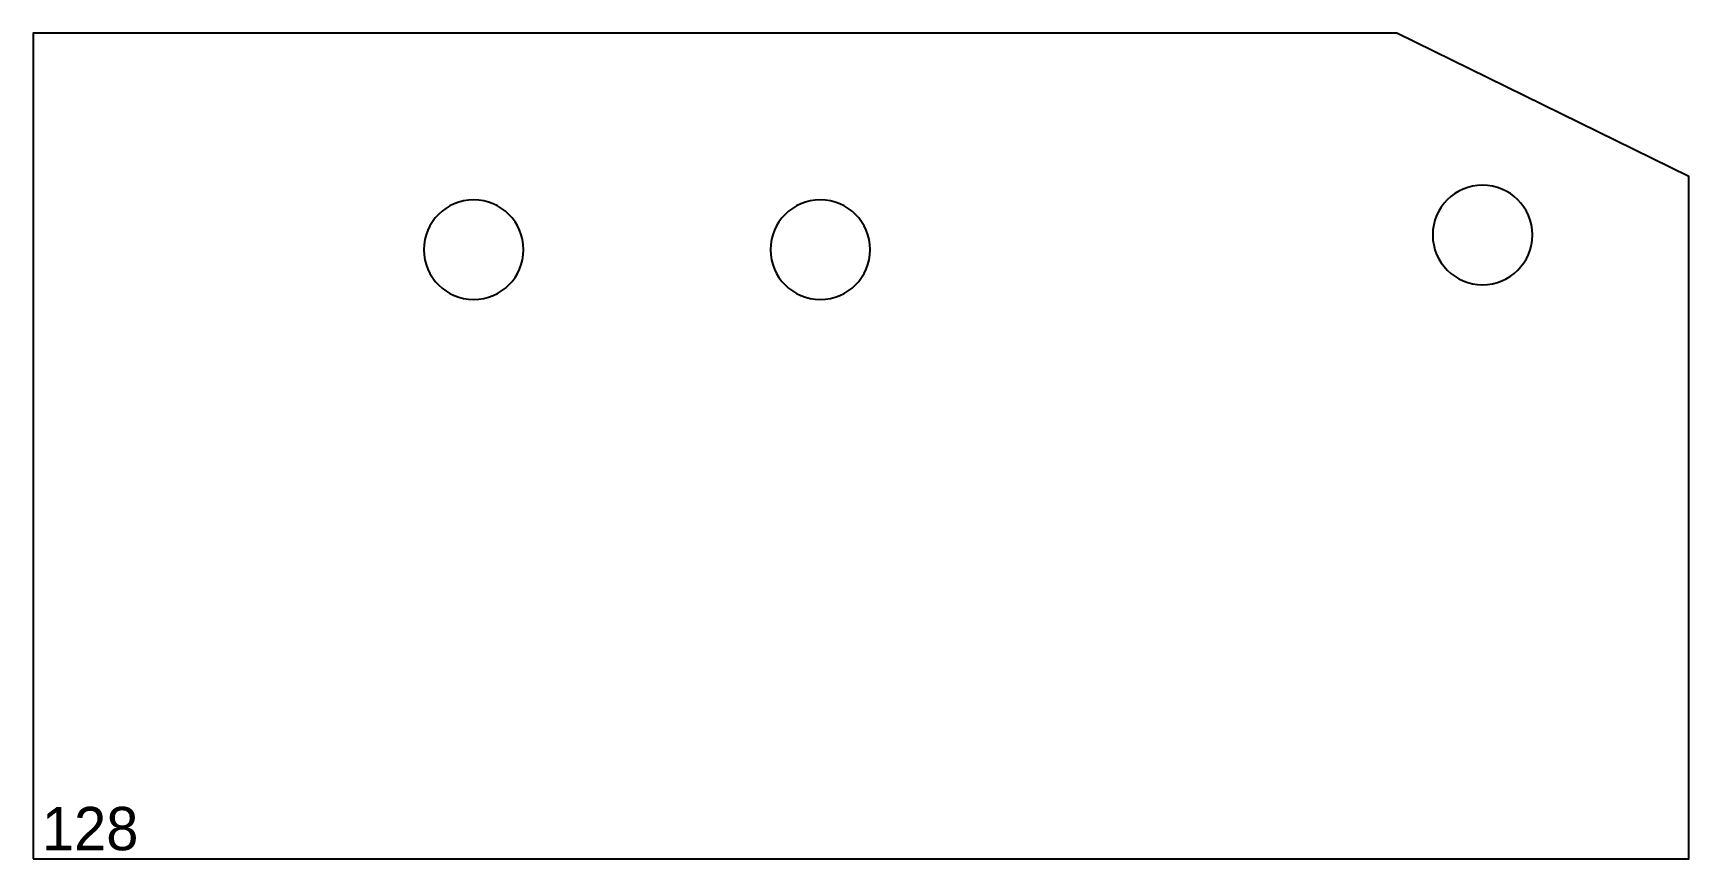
# Model space of a CAD drawing. Header units: millimetres. Extents: x 0 to 382, y 0 to 191.
import ezdxf

# ---------------------------------------------------------------- set-up
doc = ezdxf.new("R2010")
doc.units = ezdxf.units.MM
doc.header["$MEASUREMENT"] = 0
for name, color, linetype in [('ВнешнийКонтур', 7, 'Continuous'), ('Нумерация', 7, 'Continuous'), ('Отверстие', 7, 'Continuous')]:
    doc.layers.add(name, color=color, linetype=linetype)

msp = doc.modelspace()

# ---------------------------------------------------------------- linework, layer by layer
at = {"layer": 'ВнешнийКонтур', "color": 0, "linetype": 'Continuous'}
msp.add_lwpolyline([(0, 0), (382.16, 0), (382.16, 157.55), (314.75, 190.66), (0, 190.66)], close=True, dxfattribs=at)
at = {"layer": 'Отверстие', "color": 0, "linetype": 'Continuous'}
for points in [[(346.04, 144.06, 1), (323.04, 144.06, 1), (346.04, 144.06)], [(113.19, 140.66, 1), (90.19, 140.66, 1), (113.19, 140.66)], [(193.19, 140.66, 1), (170.19, 140.66, 1), (193.19, 140.66)]]:
    msp.add_lwpolyline(points, format="xyb", dxfattribs=at)

# ---------------------------------------------------------------- texts
at = {"layer": 'Нумерация', "color": 0, "linetype": 'Continuous'}
msp.add_text('128', height=10, dxfattribs=at).set_placement((2, 2))

doc.saveas('drawing.dxf')
